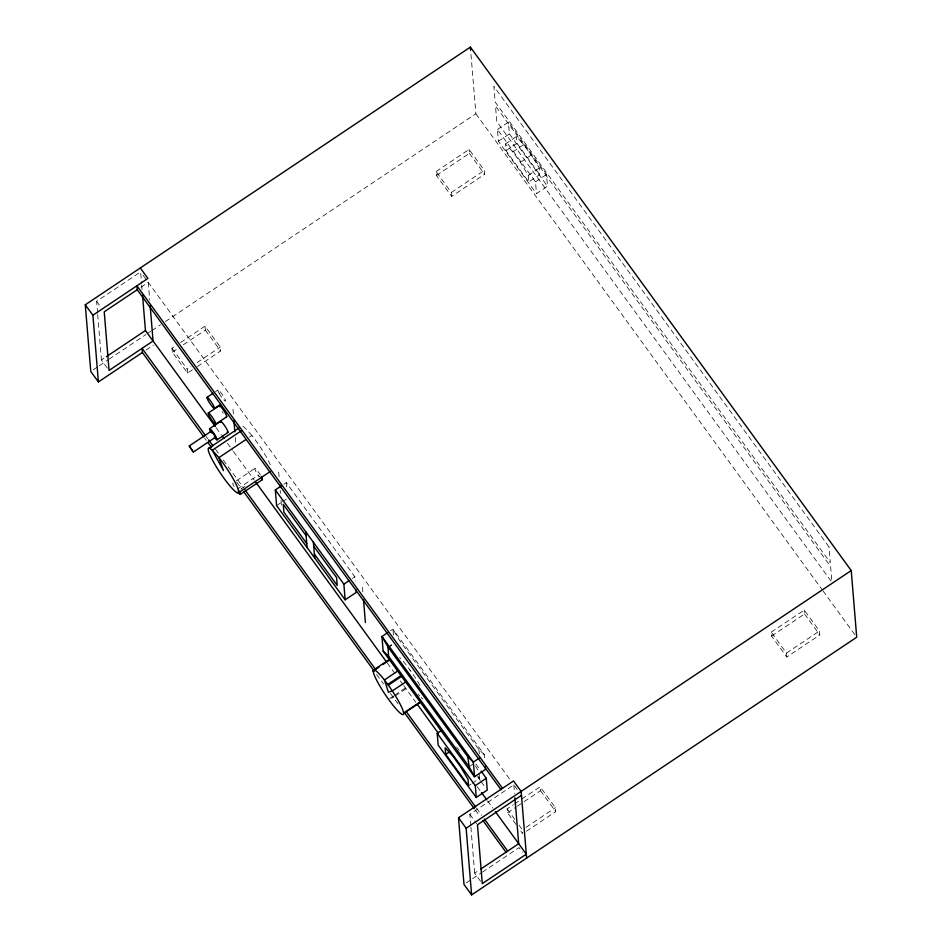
<?xml version="1.0" encoding="UTF-8"?>
<svg xmlns="http://www.w3.org/2000/svg" width="942" height="942" viewBox="0 0 942 942"><rect width="100%" height="100%" fill="white"/><g stroke="black" fill="none" stroke-linecap="round" stroke-linejoin="round"><path stroke-width="0.71" stroke-dasharray="4.71 3.53" d="M97.579 313.062L96.614 301.334L140.629 271.885M140.911 287.263L148.235 282.353L510.387 780.106M107.353 368.11L101.43 359.974L105.104 357.513M93.211 369.829L98.109 366.556M99.322 365.732L107.883 360.009M109.107 359.185L145.786 334.645M147.011 333.833L150.673 331.372M151.898 330.56L160.458 324.837M165.345 321.563L475.875 113.782L470.623 49.997M146.069 350.024L153.405 345.113M497.435 129.501L508.433 122.142L546.525 174.482L547.49 186.257L536.481 193.616L498.4 141.276L497.435 129.501L535.515 181.841L536.481 193.616M192.462 369.817L187.576 373.091L172.339 352.143L172.021 348.222L175.683 345.773M180.581 342.499L205.026 326.144L220.263 347.08L220.581 351.001L197.361 366.544M436.087 171.538L469.104 149.448L484.329 170.384L484.659 174.305L451.642 196.395L436.417 175.459L436.087 171.538L451.324 192.474L451.642 196.395M172.339 352.143L177.237 348.87M183.349 344.784L205.356 330.065L205.026 326.144M436.417 175.459L469.422 153.369L469.104 149.448M498.4 141.276L509.398 133.905L508.433 122.142M505.383 143.996L516.381 136.625L523.823 144.562L531.406 154.983L539.236 168.041L539.778 174.623L528.768 181.983L505.925 150.579L505.383 143.996L512.825 151.921L520.396 162.342L528.226 175.4L528.768 181.983M505.925 150.579L516.923 143.219L516.381 136.625M187.576 373.091L187.258 369.158L190.92 366.709M197.031 362.623L220.263 347.08M451.324 192.474L484.329 170.384M512.825 151.921L523.823 144.562M520.396 162.342L531.406 154.983M528.226 175.4L539.236 168.041M215.565 391.613L218.014 389.976M535.515 181.841L546.525 174.482M249.477 437.17L251.926 435.534A26.776 3.956 56.2 0 1 271.037 466.726M236.489 480.703L254.835 468.433M237.384 489.098L258.167 475.192L259.333 476.793L257.743 474.591A6.759 1.001 56.2 0 1 254.976 468.41A6.759 1.001 56.2 0 1 260.369 474.98M240.987 489.063L245.886 485.789M283.872 484.2L286.309 482.563L354.863 576.775L355.216 581.061M276.595 505.618L281.493 502.345M282.706 501.521L286.38 499.072M352.414 578.412L354.863 576.775M390.506 630.763L392.944 629.126L484.353 754.754L484.706 759.134M388.033 647.06L391.695 644.611M388.033 647.849L391.707 645.388M389.729 698.469L393.391 696.02M394.616 695.208L406.838 687.024M391.519 698.422L393.968 696.786M395.193 695.961L407.415 687.79M469.092 766.706L472.754 764.256M468.539 785.781L470.976 784.144M472.201 783.332L479.537 778.422L479.101 773.158M470.776 825.781L469.834 814.3L513.849 784.851L517.229 789.514M515.945 824.403L507.479 812.769L507.161 808.848L513.272 804.762M514.497 803.95L520.608 799.852M521.833 799.04L540.166 786.77L555.403 807.706L555.721 811.627L526.39 831.256M771.227 632.164L804.244 610.075L819.469 631.01L819.799 634.932L786.782 657.021L771.557 636.086L771.227 632.164L786.464 653.1L786.782 657.021M507.479 812.769L516.039 807.047M517.264 806.234L540.496 790.691L540.166 786.77M771.557 636.086L804.562 613.996L804.244 610.075M526.06 827.335L555.403 807.706M786.464 653.1L819.469 631.01M480.597 881.288L474.674 873.152L479.56 869.878M466.443 882.795L471.33 879.522M472.554 878.709L481.115 872.975M482.328 872.162L519.007 847.623L522.398 852.274M393.426 634.979L392.944 629.126L399.031 639.7L478.842 749.467L484.353 754.754M251.926 435.534L245.261 428.174A26.776 3.956 56.2 0 0 241.611 426.279M419.979 685.399A26.776 3.956 56.2 0 0 414.315 676.203L406.426 665.217A26.776 3.956 56.2 0 0 399.608 657.528M516.923 143.219L539.778 174.623M509.398 133.905L547.49 186.257M831.068 581.096L496.787 121.659L495.492 105.963L830.632 566.589L831.927 582.286M475.875 113.782L822.095 589.645M822.955 590.834L856.714 637.228M469.422 153.369L484.659 174.305M804.562 613.996L819.799 634.932M205.356 330.065L220.581 351.001M540.496 790.691L555.721 811.627M143.16 275.37L146.552 280.021M475.898 764.009L480.22 769.955M172.021 348.222L187.258 369.158M507.161 808.848L514.779 819.316M519.007 825.133L522.398 829.784L522.716 833.717L519.336 829.054M456.693 747.018L459.225 750.503M477.841 776.102L479.537 778.422M477.735 776.973L480.326 780.541M481.197 781.73L485.519 787.677M216.165 427.75L221.346 434.874M227.399 443.199L232.58 450.323M233.451 451.512L254.187 480.031M387.303 663.05L395.087 673.754M400.268 680.878L402.858 684.445M403.729 685.635L415.822 702.273M477.194 786.652L480.655 791.41M487.567 800.912L492.76 808.048M206.027 436.299L207.746 438.678M215.53 449.369L218.991 454.126M223.313 460.061L243.189 487.403M476.57 808.271L481.751 815.407M204.626 438.018L206.357 440.385M236.607 481.963L241.8 489.098M376.623 674.413L383.547 683.916M390.459 693.418L398.242 704.11M475.157 809.837L479.478 815.784M96.614 301.334L100.841 307.151M469.834 814.3L476.605 823.614M409.794 669.703L410.371 670.468M475.416 765.881L478.995 771.839M478.842 749.467L479.372 753.706M513.849 784.851L514.556 793.47M470.894 827.217L474.674 873.152M362.482 587.243L362.941 592.895M286.309 482.563L286.662 486.837M278.691 472.095L279.162 477.735M280.21 490.452L280.433 493.278M281.022 500.332L281.599 507.397M232.992 409.275L233.569 416.34M235.312 437.524L235.9 444.589M148.235 282.353L149.684 299.945M140.747 273.345L141.583 283.613M141.712 285.073L142.065 289.477M97.697 314.522L101.43 359.974M223.183 413.185A6.688 0.989 56.2 0 1 222.194 411.772M233.981 486.437A6.759 1.001 56.2 0 1 233.169 483.199M422.97 698.952A26.776 3.956 56.2 0 1 421.262 697.504M419.779 696.032A26.776 3.956 56.2 0 1 418.118 694.23M829.031 546.984L493.879 86.358L495.174 102.042L830.314 562.668L829.031 546.984M219.156 393.226A6.688 0.989 56.2 0 0 225.444 401.104A6.688 0.989 56.2 0 0 220.593 392.284A6.688 0.989 56.2 0 0 219.156 393.226"/><path stroke-width="1.41" d="M189.26 445.955L193.345 452.066L215.353 437.335L213.763 433.979L211.267 431.224L189.26 445.955L193.345 452.066M205.156 435.11L142.054 348.352L142.395 352.485L98.392 381.934L90.773 371.454L85.286 304.772L470.388 47.1L851.227 570.546L856.714 637.228L471.612 894.9L463.994 884.432L458.507 817.738L513.531 780.93L521.138 791.398L526.625 858.091M98.392 381.934L92.905 315.24L147.918 278.432L140.299 267.964M502.522 788.301L136.92 285.791L137.238 289.712L104.232 311.802L109.048 370.442L153.063 340.992L150.167 305.809M106.328 356.7L145.445 330.524L142.548 295.341M207.005 397.336L213.116 393.25M214.446 408.463A6.688 0.989 56.2 0 0 209.583 399.655A6.688 0.989 56.2 0 0 208.147 400.585A6.688 0.989 56.2 0 0 214.446 408.463L220.558 404.377M208.3 413.032L219.298 405.661M215.742 424.159A6.688 0.989 56.2 0 0 210.878 415.34A6.688 0.989 56.2 0 0 209.442 416.282A6.688 0.989 56.2 0 0 215.742 424.159L226.739 416.788M209.583 428.716L220.593 421.357M217.025 439.843L228.035 432.484M208.594 448.357L239.162 427.915M241.588 430.635L212.256 450.264A26.776 3.956 56.2 0 0 217.626 468.88A26.776 3.956 56.2 0 0 238.715 492.16A26.776 3.956 56.2 0 0 218.909 457.624L212.256 450.264L223.478 470.611L218.909 457.624L245.815 439.62M238.361 492.866L270.154 471.601M240.34 494.397L262.347 479.666M355.923 589.621L356.158 592.471L345.149 599.83L276.595 505.618L275.311 489.922L281.423 485.837M345.149 599.83L343.865 584.146L348.752 580.873M388.057 632.4L381.946 636.486L383.147 651.122L474.544 776.75L485.554 769.378L485.307 766.458M373.691 669.927L389.576 659.294M420.791 702.014L403.682 713.459A26.776 3.956 56.2 0 1 392.449 704.545L388.504 699.294A26.776 3.956 56.2 0 1 373.727 673.577L373.185 671.022L379.296 666.936M382.97 664.487L389.081 660.389M373.267 671.399L375.705 669.762M397.865 670.951L384.418 679.947A26.776 3.956 56.2 0 0 373.185 671.022M387.786 684.434L401.233 675.438M405.755 681.926L392.308 690.933L388.434 692.24L384.418 679.947L388.363 685.199L401.81 676.203M403.6 713.094L420.721 701.637M481.091 771.145L486.284 778.28L487.25 790.055L476.252 797.415L438.16 745.075L437.194 733.3L440.868 730.851M445.684 754.377L445.142 747.795L452.549 755.672L460.12 766.082L467.997 779.199L468.539 785.781L445.684 754.377L449.358 751.928M479.454 758.027L473.343 762.113L474.544 776.75L469.092 766.706L388.575 656.244L383.147 651.122M476.252 797.415L475.286 785.652L486.284 778.28M471.612 894.9L466.125 828.218L851.227 570.546M521.468 795.331L477.453 824.768L482.292 883.62L526.307 854.17L495.351 811.615M480.785 869.054L518.689 843.702L514.909 797.768M215.353 437.335L214.435 436.652M467.833 756.838L473.343 762.113L381.946 636.486L388.033 647.06L467.833 756.838L469.092 766.706M137.238 289.712L501.12 789.843M275.311 489.922L343.865 584.146M306.103 535.715L283.248 504.311L283.895 512.165L306.739 543.569M313.71 546.195L336.565 577.599L337.212 585.441L314.357 554.037M145.445 330.524L215.294 426.561M222.206 436.064L223.937 438.442M255.918 482.41L386.444 661.873M417.553 704.651L438.301 733.17M481.515 792.599L486.708 799.723M437.194 733.3L475.286 785.652M208.618 439.855L212.939 445.802M244.92 489.769L375.434 669.232M406.555 712.011L475.698 807.094M484.341 818.975L507.679 851.062M142.395 352.485L203.766 436.829M208.088 442.764L211.55 447.521M243.519 491.465L374.033 670.845M404.283 712.435L474.297 808.648M482.94 820.529L506.278 852.604M85.286 304.772L92.905 315.24M458.507 817.738L466.125 828.218M388.363 685.199L392.308 690.933A26.776 3.956 56.2 0 1 403.141 710.916L403.682 713.459M211.538 432.331L211.891 433.014M470.388 47.1L470.623 49.997M363.53 599.96L365.378 622.556M313.392 542.262L314.687 557.958M305.773 531.794L307.068 547.49M279.739 484.8L279.974 487.626M233.922 420.579L234.852 431.872M388.033 647.06L388.575 656.244M219.38 406.685A6.688 0.989 56.2 0 1 223.36 409.97A6.688 0.989 56.2 0 1 226.398 416.741M239.186 491.112A6.759 1.001 56.2 0 1 237.737 492.054M261.193 476.381A6.759 1.001 56.2 0 1 261.417 479.184M210.725 431.966A6.688 0.989 56.2 0 1 210.984 429.67A6.688 0.989 56.2 0 1 216.695 438.195A6.688 0.989 56.2 0 1 214.446 437.535M220.675 422.369A6.688 0.989 56.2 0 1 225.138 426.385A6.688 0.989 56.2 0 1 227.116 432.013"/></g></svg>
